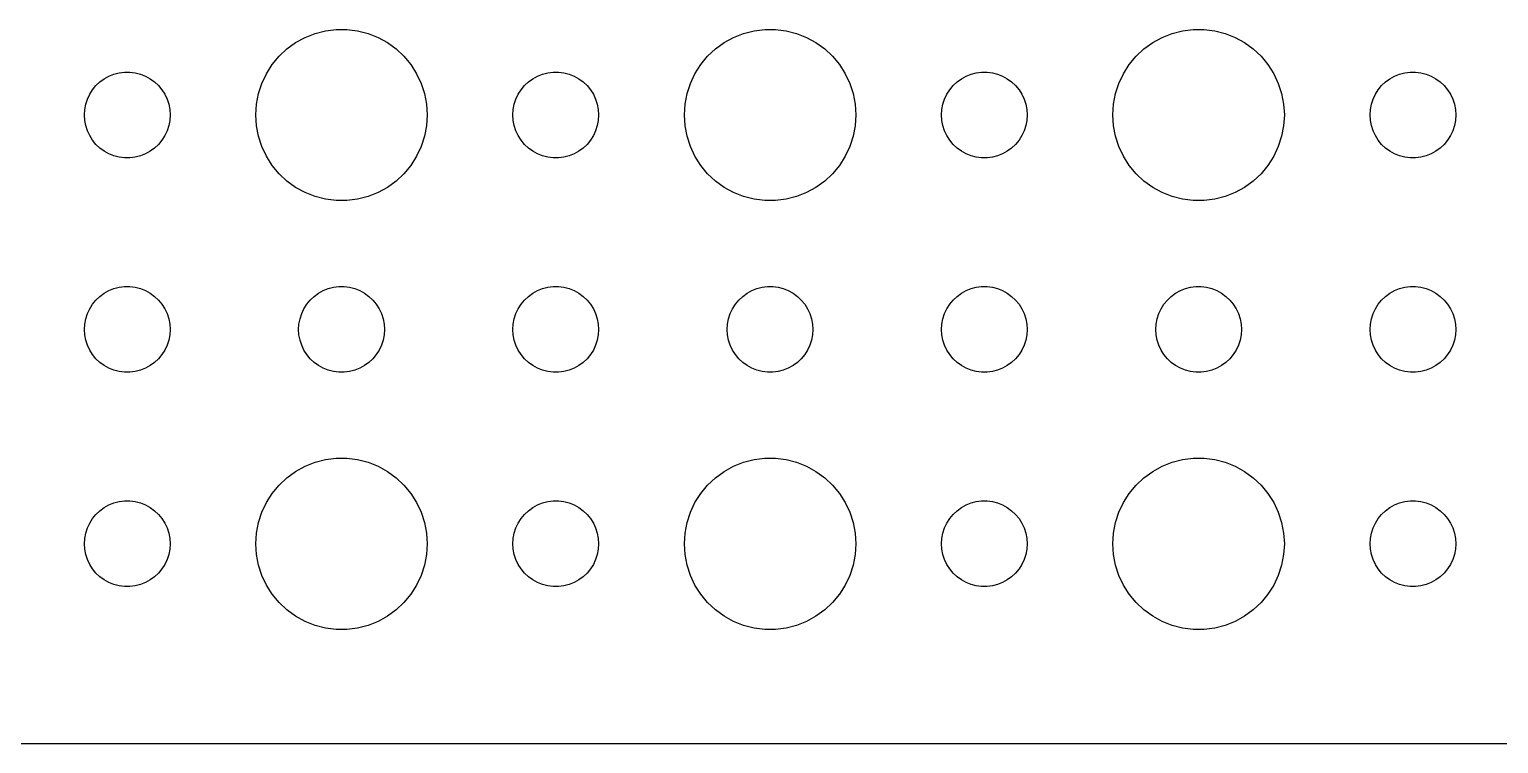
# Model space of a CAD drawing. Header units: metres. Extents: x -112 to 112, y -29 to 29.
# Drawn here: x -55.9 to -4.5, y -29.5 to -4.5 of the extents above; entities that cross this region are included whole.
import ezdxf

# ---------------------------------------------------------------- set-up
doc = ezdxf.new("R2010")
doc.units = ezdxf.units.M

msp = doc.modelspace()

# ---------------------------------------------------------------- linework, layer by layer
for p, q in [((-45.927, -4.64682), (-45.5621, -4.55313)), ((-45.5621, -4.55313), (-45.1884, -4.50591)), ((-45.1884, -4.50591), (-44.8116, -4.50591)), ((-44.8116, -4.50591), (-44.4379, -4.55313)), ((-44.4379, -4.55313), (-44.0729, -4.64682)), ((-30.927, -4.64682), (-30.5621, -4.55313)), ((-30.5621, -4.55313), (-30.1884, -4.50591)), ((-30.1884, -4.50591), (-29.8116, -4.50591)), ((-29.8116, -4.50591), (-29.4379, -4.55313)), ((-29.4379, -4.55313), (-29.0729, -4.64682)), ((-15.927, -4.64682), (-15.5621, -4.55313)), ((-15.5621, -4.55313), (-15.1884, -4.50591)), ((-15.1884, -4.50591), (-14.8116, -4.50591)), ((-14.8116, -4.50591), (-14.4379, -4.55313)), ((-14.4379, -4.55313), (-14.0729, -4.64682)), ((-46.9123, -5.18845), (-46.6075, -4.96701)), ((-46.6075, -4.96701), (-46.2773, -4.78551)), ((-46.2773, -4.78551), (-45.927, -4.64682)), ((-44.0729, -4.64682), (-43.7227, -4.78551)), ((-43.7227, -4.78551), (-43.3925, -4.96701)), ((-43.3925, -4.96701), (-43.0877, -5.18845)), ((-31.9123, -5.18845), (-31.6075, -4.96701)), ((-31.6075, -4.96701), (-31.2773, -4.78551)), ((-31.2773, -4.78551), (-30.927, -4.64682)), ((-29.0729, -4.64682), (-28.7227, -4.78551)), ((-28.7227, -4.78551), (-28.3925, -4.96701)), ((-28.3925, -4.96701), (-28.0877, -5.18845)), ((-16.9123, -5.18845), (-16.6075, -4.96701)), ((-16.6075, -4.96701), (-16.2773, -4.78551)), ((-16.2773, -4.78551), (-15.927, -4.64682)), ((-14.0729, -4.64682), (-13.7227, -4.78551)), ((-13.7227, -4.78551), (-13.3925, -4.96701)), ((-13.3925, -4.96701), (-13.0877, -5.18845)), ((-47.427, -5.73663), (-47.1869, -5.44635)), ((-47.1869, -5.44635), (-46.9123, -5.18845)), ((-43.0877, -5.18845), (-42.8131, -5.44635)), ((-42.8131, -5.44635), (-42.5729, -5.73663)), ((-32.427, -5.73663), (-32.1869, -5.44635)), ((-32.1869, -5.44635), (-31.9123, -5.18845)), ((-28.0877, -5.18845), (-27.8131, -5.44635)), ((-27.8131, -5.44635), (-27.5729, -5.73663)), ((-17.427, -5.73663), (-17.1869, -5.44635)), ((-17.1869, -5.44635), (-16.9123, -5.18845)), ((-13.0877, -5.18845), (-12.8131, -5.44635)), ((-12.8131, -5.44635), (-12.5729, -5.73663)), ((-53.3037, -6.23351), (-53.1387, -6.14275)), ((-53.1387, -6.14275), (-52.9635, -6.07341)), ((-52.9635, -6.07341), (-52.7811, -6.02657)), ((-52.7811, -6.02657), (-52.5942, -6.00294)), ((-52.5942, -6.00294), (-52.4058, -6.00294)), ((-52.4058, -6.00294), (-52.2189, -6.02657)), ((-52.2189, -6.02657), (-52.0365, -6.07341)), ((-52.0365, -6.07341), (-51.8613, -6.14275)), ((-51.8613, -6.14275), (-51.6963, -6.23351)), ((-47.7893, -6.39561), (-47.6289, -6.05473)), ((-47.6289, -6.05473), (-47.427, -5.73663)), ((-42.5729, -5.73663), (-42.3711, -6.05473)), ((-42.3711, -6.05473), (-42.2107, -6.39561)), ((-38.3037, -6.23351), (-38.1387, -6.14275)), ((-38.1387, -6.14275), (-37.9635, -6.07341)), ((-37.9635, -6.07341), (-37.7811, -6.02657)), ((-37.7811, -6.02657), (-37.5942, -6.00294)), ((-37.5942, -6.00294), (-37.4058, -6.00294)), ((-37.4058, -6.00294), (-37.2189, -6.02657)), ((-37.2189, -6.02657), (-37.0365, -6.07341)), ((-37.0365, -6.07341), (-36.8613, -6.14275)), ((-36.8613, -6.14275), (-36.6963, -6.23351)), ((-32.7893, -6.39561), (-32.6289, -6.05473)), ((-32.6289, -6.05473), (-32.427, -5.73663)), ((-27.5729, -5.73663), (-27.3711, -6.05473)), ((-27.3711, -6.05473), (-27.2107, -6.39561)), ((-23.3037, -6.23351), (-23.1387, -6.14275)), ((-23.1387, -6.14275), (-22.9635, -6.07341)), ((-22.9635, -6.07341), (-22.7811, -6.02657)), ((-22.7811, -6.02657), (-22.5942, -6.00294)), ((-22.5942, -6.00294), (-22.4058, -6.00294)), ((-22.4058, -6.00294), (-22.2189, -6.02657)), ((-22.2189, -6.02657), (-22.0365, -6.07341)), ((-22.0365, -6.07341), (-21.8613, -6.14275)), ((-21.8613, -6.14275), (-21.6963, -6.23351)), ((-17.7893, -6.39561), (-17.6289, -6.05473)), ((-17.6289, -6.05473), (-17.427, -5.73663)), ((-12.5729, -5.73663), (-12.3711, -6.05473)), ((-12.3711, -6.05473), (-12.2107, -6.39561)), ((-8.30373, -6.23351), (-8.13866, -6.14275)), ((-8.13866, -6.14275), (-7.96352, -6.07341)), ((-7.96352, -6.07341), (-7.78107, -6.02657)), ((-7.78107, -6.02657), (-7.59418, -6.00294)), ((-7.59418, -6.00294), (-7.40581, -6.00294)), ((-7.40581, -6.00294), (-7.21892, -6.02657)), ((-7.21892, -6.02657), (-7.03647, -6.07341)), ((-7.03647, -6.07341), (-6.86133, -6.14275)), ((-6.86133, -6.14275), (-6.69626, -6.23351)), ((-53.8145, -6.77736), (-53.7135, -6.61832)), ((-53.7135, -6.61832), (-53.5934, -6.47318)), ((-53.5934, -6.47318), (-53.4561, -6.34422)), ((-53.4561, -6.34422), (-53.3037, -6.23351)), ((-51.6963, -6.23351), (-51.5439, -6.34422)), ((-51.5439, -6.34422), (-51.4065, -6.47318)), ((-51.4065, -6.47318), (-51.2865, -6.61832)), ((-51.2865, -6.61832), (-51.1855, -6.77736)), ((-47.9057, -6.75392), (-47.7893, -6.39561)), ((-42.2107, -6.39561), (-42.0942, -6.75392)), ((-38.8145, -6.77736), (-38.7135, -6.61832)), ((-38.7135, -6.61832), (-38.5934, -6.47318)), ((-38.5934, -6.47318), (-38.4561, -6.34422)), ((-38.4561, -6.34422), (-38.3037, -6.23351)), ((-36.6963, -6.23351), (-36.5439, -6.34422)), ((-36.5439, -6.34422), (-36.4065, -6.47318)), ((-36.4065, -6.47318), (-36.2865, -6.61832)), ((-36.2865, -6.61832), (-36.1855, -6.77736)), ((-32.9057, -6.75392), (-32.7893, -6.39561)), ((-27.2107, -6.39561), (-27.0942, -6.75392)), ((-23.8145, -6.77736), (-23.7135, -6.61832)), ((-23.7135, -6.61832), (-23.5934, -6.47318)), ((-23.5934, -6.47318), (-23.4561, -6.34422)), ((-23.4561, -6.34422), (-23.3037, -6.23351)), ((-21.6963, -6.23351), (-21.5439, -6.34422)), ((-21.5439, -6.34422), (-21.4065, -6.47318)), ((-21.4065, -6.47318), (-21.2865, -6.61832)), ((-21.2865, -6.61832), (-21.1855, -6.77736)), ((-17.9057, -6.75392), (-17.7893, -6.39561)), ((-12.2107, -6.39561), (-12.0942, -6.75392)), ((-8.81445, -6.77736), (-8.71352, -6.61832)), ((-8.71352, -6.61832), (-8.59344, -6.47318)), ((-8.59344, -6.47318), (-8.45613, -6.34422)), ((-8.45613, -6.34422), (-8.30373, -6.23351)), ((-6.69626, -6.23351), (-6.54385, -6.34422)), ((-6.54385, -6.34422), (-6.40654, -6.47318)), ((-6.40654, -6.47318), (-6.28647, -6.61832)), ((-6.28647, -6.61832), (-6.18553, -6.77736)), ((-53.9882, -7.312), (-53.9529, -7.12695)), ((-53.9529, -7.12695), (-53.8947, -6.9478)), ((-53.8947, -6.9478), (-53.8145, -6.77736)), ((-51.1855, -6.77736), (-51.1053, -6.9478)), ((-51.1053, -6.9478), (-51.0471, -7.12695)), ((-51.0471, -7.12695), (-51.0118, -7.312)), ((-48, -7.5), (-47.9763, -7.12399)), ((-47.9763, -7.12399), (-47.9057, -6.75392)), ((-42.0942, -6.75392), (-42.0237, -7.12399)), ((-42.0237, -7.12399), (-42, -7.5)), ((-38.9882, -7.312), (-38.9529, -7.12695)), ((-38.9529, -7.12695), (-38.8947, -6.9478)), ((-38.8947, -6.9478), (-38.8145, -6.77736)), ((-36.1855, -6.77736), (-36.1053, -6.9478)), ((-36.1053, -6.9478), (-36.0471, -7.12695)), ((-36.0471, -7.12695), (-36.0118, -7.312)), ((-33, -7.5), (-32.9763, -7.12399)), ((-32.9763, -7.12399), (-32.9057, -6.75392)), ((-27.0942, -6.75392), (-27.0237, -7.12399)), ((-27.0237, -7.12399), (-27, -7.5)), ((-23.9882, -7.312), (-23.9529, -7.12695)), ((-23.9529, -7.12695), (-23.8947, -6.9478)), ((-23.8947, -6.9478), (-23.8145, -6.77736)), ((-21.1855, -6.77736), (-21.1053, -6.9478)), ((-21.1053, -6.9478), (-21.0471, -7.12695)), ((-21.0471, -7.12695), (-21.0118, -7.312)), ((-18, -7.5), (-17.9763, -7.12399)), ((-17.9763, -7.12399), (-17.9057, -6.75392)), ((-12.0942, -6.75392), (-12.0237, -7.12399)), ((-12.0237, -7.12399), (-12, -7.5)), ((-8.98816, -7.312), (-8.95287, -7.12695)), ((-8.95287, -7.12695), (-8.89465, -6.9478)), ((-8.89465, -6.9478), (-8.81445, -6.77736)), ((-6.18553, -6.77736), (-6.10533, -6.9478)), ((-6.10533, -6.9478), (-6.04712, -7.12695)), ((-6.04712, -7.12695), (-6.01183, -7.312)), ((-54, -7.5), (-53.9882, -7.312)), ((-53.9882, -7.68799), (-54, -7.5)), ((-53.9529, -7.87303), (-53.9882, -7.68799)), ((-51.0118, -7.68799), (-51.0471, -7.87303)), ((-51.0118, -7.312), (-51, -7.5)), ((-51, -7.5), (-51.0118, -7.68799)), ((-47.9763, -7.87599), (-48, -7.5)), ((-42, -7.5), (-42.0237, -7.87599)), ((-39, -7.5), (-38.9882, -7.312)), ((-38.9882, -7.68799), (-39, -7.5)), ((-38.9529, -7.87303), (-38.9882, -7.68799)), ((-36.0118, -7.68799), (-36.0471, -7.87303)), ((-36.0118, -7.312), (-36, -7.5)), ((-36, -7.5), (-36.0118, -7.68799)), ((-32.9763, -7.87599), (-33, -7.5)), ((-27, -7.5), (-27.0237, -7.87599)), ((-24, -7.5), (-23.9882, -7.312)), ((-23.9882, -7.68799), (-24, -7.5)), ((-23.9529, -7.87303), (-23.9882, -7.68799)), ((-21.0118, -7.68799), (-21.0471, -7.87303)), ((-21.0118, -7.312), (-21, -7.5)), ((-21, -7.5), (-21.0118, -7.68799)), ((-17.9763, -7.87599), (-18, -7.5)), ((-12, -7.5), (-12.0237, -7.87599)), ((-9, -7.5), (-8.98816, -7.312)), ((-8.98816, -7.68799), (-9, -7.5)), ((-8.95287, -7.87303), (-8.98816, -7.68799)), ((-6.01183, -7.68799), (-6.04712, -7.87303)), ((-6.01183, -7.312), (-6, -7.5)), ((-6, -7.5), (-6.01183, -7.68799)), ((-53.8947, -8.05219), (-53.9529, -7.87303)), ((-53.8145, -8.22263), (-53.8947, -8.05219)), ((-53.7135, -8.38167), (-53.8145, -8.22263)), ((-51.1855, -8.22263), (-51.2865, -8.38167)), ((-51.1053, -8.05219), (-51.1855, -8.22263)), ((-51.0471, -7.87303), (-51.1053, -8.05219)), ((-47.9057, -8.24606), (-47.9763, -7.87599)), ((-42.0237, -7.87599), (-42.0942, -8.24606)), ((-38.8947, -8.05219), (-38.9529, -7.87303)), ((-38.8145, -8.22263), (-38.8947, -8.05219)), ((-38.7135, -8.38167), (-38.8145, -8.22263)), ((-36.1855, -8.22263), (-36.2865, -8.38167)), ((-36.1053, -8.05219), (-36.1855, -8.22263)), ((-36.0471, -7.87303), (-36.1053, -8.05219)), ((-32.9057, -8.24606), (-32.9763, -7.87599)), ((-27.0237, -7.87599), (-27.0942, -8.24606)), ((-23.8947, -8.05219), (-23.9529, -7.87303)), ((-23.8145, -8.22263), (-23.8947, -8.05219)), ((-23.7135, -8.38167), (-23.8145, -8.22263)), ((-21.1855, -8.22263), (-21.2865, -8.38167)), ((-21.1053, -8.05219), (-21.1855, -8.22263)), ((-21.0471, -7.87303), (-21.1053, -8.05219)), ((-17.9057, -8.24606), (-17.9763, -7.87599)), ((-12.0237, -7.87599), (-12.0942, -8.24606)), ((-8.89465, -8.05219), (-8.95287, -7.87303)), ((-8.81445, -8.22263), (-8.89465, -8.05219)), ((-8.71352, -8.38167), (-8.81445, -8.22263)), ((-6.18553, -8.22263), (-6.28647, -8.38167)), ((-6.10533, -8.05219), (-6.18553, -8.22263)), ((-6.04712, -7.87303), (-6.10533, -8.05219)), ((-53.5934, -8.52681), (-53.7135, -8.38167)), ((-53.4561, -8.65576), (-53.5934, -8.52681)), ((-53.3037, -8.76648), (-53.4561, -8.65576)), ((-51.5439, -8.65576), (-51.6963, -8.76648)), ((-51.4065, -8.52681), (-51.5439, -8.65576)), ((-51.2865, -8.38167), (-51.4065, -8.52681)), ((-47.7893, -8.60437), (-47.9057, -8.24606)), ((-47.6289, -8.94525), (-47.7893, -8.60437)), ((-42.2107, -8.60437), (-42.3711, -8.94525)), ((-42.0942, -8.24606), (-42.2107, -8.60437)), ((-38.5934, -8.52681), (-38.7135, -8.38167)), ((-38.4561, -8.65576), (-38.5934, -8.52681)), ((-38.3037, -8.76648), (-38.4561, -8.65576)), ((-36.5439, -8.65576), (-36.6963, -8.76648)), ((-36.4065, -8.52681), (-36.5439, -8.65576)), ((-36.2865, -8.38167), (-36.4065, -8.52681)), ((-32.7893, -8.60437), (-32.9057, -8.24606)), ((-32.6289, -8.94525), (-32.7893, -8.60437)), ((-27.2107, -8.60437), (-27.3711, -8.94525)), ((-27.0942, -8.24606), (-27.2107, -8.60437)), ((-23.5934, -8.52681), (-23.7135, -8.38167)), ((-23.4561, -8.65576), (-23.5934, -8.52681)), ((-23.3037, -8.76648), (-23.4561, -8.65576)), ((-21.5439, -8.65576), (-21.6963, -8.76648)), ((-21.4065, -8.52681), (-21.5439, -8.65576)), ((-21.2865, -8.38167), (-21.4065, -8.52681)), ((-17.7893, -8.60437), (-17.9057, -8.24606)), ((-17.6289, -8.94525), (-17.7893, -8.60437)), ((-12.2107, -8.60437), (-12.3711, -8.94525)), ((-12.0942, -8.24606), (-12.2107, -8.60437)), ((-8.59344, -8.52681), (-8.71352, -8.38167)), ((-8.45613, -8.65576), (-8.59344, -8.52681)), ((-8.30373, -8.76648), (-8.45613, -8.65576)), ((-6.54385, -8.65576), (-6.69626, -8.76648)), ((-6.40654, -8.52681), (-6.54385, -8.65576)), ((-6.28647, -8.38167), (-6.40654, -8.52681)), ((-53.1387, -8.85724), (-53.3037, -8.76648)), ((-52.9635, -8.92657), (-53.1387, -8.85724)), ((-52.7811, -8.97342), (-52.9635, -8.92657)), ((-52.5942, -8.99704), (-52.7811, -8.97342)), ((-52.4058, -8.99704), (-52.5942, -8.99704)), ((-52.2189, -8.97342), (-52.4058, -8.99704)), ((-52.0365, -8.92657), (-52.2189, -8.97342)), ((-51.8613, -8.85724), (-52.0365, -8.92657)), ((-51.6963, -8.76648), (-51.8613, -8.85724)), ((-47.427, -9.26335), (-47.6289, -8.94525)), ((-42.3711, -8.94525), (-42.5729, -9.26335)), ((-38.1387, -8.85724), (-38.3037, -8.76648)), ((-37.9635, -8.92657), (-38.1387, -8.85724)), ((-37.7811, -8.97342), (-37.9635, -8.92657)), ((-37.5942, -8.99704), (-37.7811, -8.97342)), ((-37.4058, -8.99704), (-37.5942, -8.99704)), ((-37.2189, -8.97342), (-37.4058, -8.99704)), ((-37.0365, -8.92657), (-37.2189, -8.97342)), ((-36.8613, -8.85724), (-37.0365, -8.92657)), ((-36.6963, -8.76648), (-36.8613, -8.85724)), ((-32.427, -9.26335), (-32.6289, -8.94525)), ((-27.3711, -8.94525), (-27.5729, -9.26335)), ((-23.1387, -8.85724), (-23.3037, -8.76648)), ((-22.9635, -8.92657), (-23.1387, -8.85724)), ((-22.7811, -8.97342), (-22.9635, -8.92657)), ((-22.5942, -8.99704), (-22.7811, -8.97342)), ((-22.4058, -8.99704), (-22.5942, -8.99704)), ((-22.2189, -8.97342), (-22.4058, -8.99704)), ((-22.0365, -8.92657), (-22.2189, -8.97342)), ((-21.8613, -8.85724), (-22.0365, -8.92657)), ((-21.6963, -8.76648), (-21.8613, -8.85724)), ((-17.427, -9.26335), (-17.6289, -8.94525)), ((-12.3711, -8.94525), (-12.5729, -9.26335)), ((-8.13866, -8.85724), (-8.30373, -8.76648)), ((-7.96352, -8.92657), (-8.13866, -8.85724)), ((-7.78107, -8.97342), (-7.96352, -8.92657)), ((-7.59418, -8.99704), (-7.78107, -8.97342)), ((-7.40581, -8.99704), (-7.59418, -8.99704)), ((-7.21892, -8.97342), (-7.40581, -8.99704)), ((-7.03647, -8.92657), (-7.21892, -8.97342)), ((-6.86133, -8.85724), (-7.03647, -8.92657)), ((-6.69626, -8.76648), (-6.86133, -8.85724)), ((-47.1869, -9.55363), (-47.427, -9.26335)), ((-46.9123, -9.81154), (-47.1869, -9.55363)), ((-42.8131, -9.55363), (-43.0877, -9.81154)), ((-42.5729, -9.26335), (-42.8131, -9.55363)), ((-32.1869, -9.55363), (-32.427, -9.26335)), ((-31.9123, -9.81154), (-32.1869, -9.55363)), ((-27.8131, -9.55363), (-28.0877, -9.81154)), ((-27.5729, -9.26335), (-27.8131, -9.55363)), ((-17.1869, -9.55363), (-17.427, -9.26335)), ((-16.9123, -9.81154), (-17.1869, -9.55363)), ((-12.8131, -9.55363), (-13.0877, -9.81154)), ((-12.5729, -9.26335), (-12.8131, -9.55363)), ((-46.6075, -10.033), (-46.9123, -9.81154)), ((-46.2773, -10.2145), (-46.6075, -10.033)), ((-45.927, -10.3532), (-46.2773, -10.2145)), ((-43.7227, -10.2145), (-44.0729, -10.3532)), ((-43.3925, -10.033), (-43.7227, -10.2145)), ((-43.0877, -9.81154), (-43.3925, -10.033)), ((-31.6075, -10.033), (-31.9123, -9.81154)), ((-31.2773, -10.2145), (-31.6075, -10.033)), ((-30.927, -10.3532), (-31.2773, -10.2145)), ((-28.7227, -10.2145), (-29.0729, -10.3532)), ((-28.3925, -10.033), (-28.7227, -10.2145)), ((-28.0877, -9.81154), (-28.3925, -10.033)), ((-16.6075, -10.033), (-16.9123, -9.81154)), ((-16.2773, -10.2145), (-16.6075, -10.033)), ((-15.927, -10.3532), (-16.2773, -10.2145)), ((-13.7227, -10.2145), (-14.0729, -10.3532)), ((-13.3925, -10.033), (-13.7227, -10.2145)), ((-13.0877, -9.81154), (-13.3925, -10.033)), ((-45.5621, -10.4469), (-45.927, -10.3532)), ((-45.1884, -10.4941), (-45.5621, -10.4469)), ((-44.8116, -10.4941), (-45.1884, -10.4941)), ((-44.4379, -10.4469), (-44.8116, -10.4941)), ((-44.0729, -10.3532), (-44.4379, -10.4469)), ((-30.5621, -10.4469), (-30.927, -10.3532)), ((-30.1884, -10.4941), (-30.5621, -10.4469)), ((-29.8116, -10.4941), (-30.1884, -10.4941)), ((-29.4379, -10.4469), (-29.8116, -10.4941)), ((-29.0729, -10.3532), (-29.4379, -10.4469)), ((-15.5621, -10.4469), (-15.927, -10.3532)), ((-15.1884, -10.4941), (-15.5621, -10.4469)), ((-14.8116, -10.4941), (-15.1884, -10.4941)), ((-14.4379, -10.4469), (-14.8116, -10.4941)), ((-14.0729, -10.3532), (-14.4379, -10.4469)), ((-53.5934, -13.9732), (-53.4561, -13.8442)), ((-53.4561, -13.8442), (-53.3037, -13.7335)), ((-53.3037, -13.7335), (-53.1387, -13.6427)), ((-53.1387, -13.6427), (-52.9635, -13.5734)), ((-52.9635, -13.5734), (-52.7811, -13.5266)), ((-52.7811, -13.5266), (-52.5942, -13.5029)), ((-52.5942, -13.5029), (-52.4058, -13.5029)), ((-52.4058, -13.5029), (-52.2189, -13.5266)), ((-52.2189, -13.5266), (-52.0365, -13.5734)), ((-52.0365, -13.5734), (-51.8613, -13.6427)), ((-51.8613, -13.6427), (-51.6963, -13.7335)), ((-51.6963, -13.7335), (-51.5439, -13.8442)), ((-51.5439, -13.8442), (-51.4065, -13.9732)), ((-46.0934, -13.9732), (-45.9561, -13.8442)), ((-45.9561, -13.8442), (-45.8037, -13.7335)), ((-45.8037, -13.7335), (-45.6387, -13.6427)), ((-45.6387, -13.6427), (-45.4635, -13.5734)), ((-45.4635, -13.5734), (-45.2811, -13.5266)), ((-45.2811, -13.5266), (-45.0942, -13.5029)), ((-45.0942, -13.5029), (-44.9058, -13.5029)), ((-44.9058, -13.5029), (-44.7189, -13.5266)), ((-44.7189, -13.5266), (-44.5365, -13.5734)), ((-44.5365, -13.5734), (-44.3613, -13.6427)), ((-44.3613, -13.6427), (-44.1963, -13.7335)), ((-44.1963, -13.7335), (-44.0439, -13.8442)), ((-44.0439, -13.8442), (-43.9065, -13.9732)), ((-38.5934, -13.9732), (-38.4561, -13.8442)), ((-38.4561, -13.8442), (-38.3037, -13.7335)), ((-38.3037, -13.7335), (-38.1387, -13.6427)), ((-38.1387, -13.6427), (-37.9635, -13.5734)), ((-37.9635, -13.5734), (-37.7811, -13.5266)), ((-37.7811, -13.5266), (-37.5942, -13.5029)), ((-37.5942, -13.5029), (-37.4058, -13.5029)), ((-37.4058, -13.5029), (-37.2189, -13.5266)), ((-37.2189, -13.5266), (-37.0365, -13.5734)), ((-37.0365, -13.5734), (-36.8613, -13.6427)), ((-36.8613, -13.6427), (-36.6963, -13.7335)), ((-36.6963, -13.7335), (-36.5439, -13.8442)), ((-36.5439, -13.8442), (-36.4065, -13.9732)), ((-31.0934, -13.9732), (-30.9561, -13.8442)), ((-30.9561, -13.8442), (-30.8037, -13.7335)), ((-30.8037, -13.7335), (-30.6387, -13.6427)), ((-30.6387, -13.6427), (-30.4635, -13.5734)), ((-30.4635, -13.5734), (-30.2811, -13.5266)), ((-30.2811, -13.5266), (-30.0942, -13.5029)), ((-30.0942, -13.5029), (-29.9058, -13.5029)), ((-29.9058, -13.5029), (-29.7189, -13.5266)), ((-29.7189, -13.5266), (-29.5365, -13.5734)), ((-29.5365, -13.5734), (-29.3613, -13.6427)), ((-29.3613, -13.6427), (-29.1963, -13.7335)), ((-29.1963, -13.7335), (-29.0439, -13.8442)), ((-29.0439, -13.8442), (-28.9065, -13.9732)), ((-23.5934, -13.9732), (-23.4561, -13.8442)), ((-23.4561, -13.8442), (-23.3037, -13.7335)), ((-23.3037, -13.7335), (-23.1387, -13.6427)), ((-23.1387, -13.6427), (-22.9635, -13.5734)), ((-22.9635, -13.5734), (-22.7811, -13.5266)), ((-22.7811, -13.5266), (-22.5942, -13.5029)), ((-22.5942, -13.5029), (-22.4058, -13.5029)), ((-22.4058, -13.5029), (-22.2189, -13.5266)), ((-22.2189, -13.5266), (-22.0365, -13.5734)), ((-22.0365, -13.5734), (-21.8613, -13.6427)), ((-21.8613, -13.6427), (-21.6963, -13.7335)), ((-21.6963, -13.7335), (-21.5439, -13.8442)), ((-21.5439, -13.8442), (-21.4065, -13.9732)), ((-16.0934, -13.9732), (-15.9561, -13.8442)), ((-15.9561, -13.8442), (-15.8037, -13.7335)), ((-15.8037, -13.7335), (-15.6387, -13.6427)), ((-15.6387, -13.6427), (-15.4635, -13.5734)), ((-15.4635, -13.5734), (-15.2811, -13.5266)), ((-15.2811, -13.5266), (-15.0942, -13.5029)), ((-15.0942, -13.5029), (-14.9058, -13.5029)), ((-14.9058, -13.5029), (-14.7189, -13.5266)), ((-14.7189, -13.5266), (-14.5365, -13.5734)), ((-14.5365, -13.5734), (-14.3613, -13.6427)), ((-14.3613, -13.6427), (-14.1963, -13.7335)), ((-14.1963, -13.7335), (-14.0439, -13.8442)), ((-14.0439, -13.8442), (-13.9065, -13.9732)), ((-8.59344, -13.9732), (-8.45613, -13.8442)), ((-8.45613, -13.8442), (-8.30373, -13.7335)), ((-8.30373, -13.7335), (-8.13866, -13.6427)), ((-8.13866, -13.6427), (-7.96352, -13.5734)), ((-7.96352, -13.5734), (-7.78107, -13.5266)), ((-7.78107, -13.5266), (-7.59418, -13.5029)), ((-7.59418, -13.5029), (-7.40581, -13.5029)), ((-7.40581, -13.5029), (-7.21892, -13.5266)), ((-7.21892, -13.5266), (-7.03647, -13.5734)), ((-7.03647, -13.5734), (-6.86133, -13.6427)), ((-6.86133, -13.6427), (-6.69626, -13.7335)), ((-6.69626, -13.7335), (-6.54385, -13.8442)), ((-6.54385, -13.8442), (-6.40654, -13.9732)), ((-53.8947, -14.4478), (-53.8145, -14.2774)), ((-53.8145, -14.2774), (-53.7135, -14.1183)), ((-53.7135, -14.1183), (-53.5934, -13.9732)), ((-51.4065, -13.9732), (-51.2865, -14.1183)), ((-51.2865, -14.1183), (-51.1855, -14.2774)), ((-51.1855, -14.2774), (-51.1053, -14.4478)), ((-46.3947, -14.4478), (-46.3145, -14.2774)), ((-46.3145, -14.2774), (-46.2135, -14.1183)), ((-46.2135, -14.1183), (-46.0934, -13.9732)), ((-43.9065, -13.9732), (-43.7865, -14.1183)), ((-43.7865, -14.1183), (-43.6855, -14.2774)), ((-43.6855, -14.2774), (-43.6053, -14.4478)), ((-38.8947, -14.4478), (-38.8145, -14.2774)), ((-38.8145, -14.2774), (-38.7135, -14.1183)), ((-38.7135, -14.1183), (-38.5934, -13.9732)), ((-36.4065, -13.9732), (-36.2865, -14.1183)), ((-36.2865, -14.1183), (-36.1855, -14.2774)), ((-36.1855, -14.2774), (-36.1053, -14.4478)), ((-31.3947, -14.4478), (-31.3145, -14.2774)), ((-31.3145, -14.2774), (-31.2135, -14.1183)), ((-31.2135, -14.1183), (-31.0934, -13.9732)), ((-28.9065, -13.9732), (-28.7865, -14.1183)), ((-28.7865, -14.1183), (-28.6855, -14.2774)), ((-28.6855, -14.2774), (-28.6053, -14.4478)), ((-23.8947, -14.4478), (-23.8145, -14.2774)), ((-23.8145, -14.2774), (-23.7135, -14.1183)), ((-23.7135, -14.1183), (-23.5934, -13.9732)), ((-21.4065, -13.9732), (-21.2865, -14.1183)), ((-21.2865, -14.1183), (-21.1855, -14.2774)), ((-21.1855, -14.2774), (-21.1053, -14.4478)), ((-16.3947, -14.4478), (-16.3145, -14.2774)), ((-16.3145, -14.2774), (-16.2135, -14.1183)), ((-16.2135, -14.1183), (-16.0934, -13.9732)), ((-13.9065, -13.9732), (-13.7865, -14.1183)), ((-13.7865, -14.1183), (-13.6855, -14.2774)), ((-13.6855, -14.2774), (-13.6053, -14.4478)), ((-8.89465, -14.4478), (-8.81445, -14.2774)), ((-8.81445, -14.2774), (-8.71352, -14.1183)), ((-8.71352, -14.1183), (-8.59344, -13.9732)), ((-6.40654, -13.9732), (-6.28647, -14.1183)), ((-6.28647, -14.1183), (-6.18553, -14.2774)), ((-6.18553, -14.2774), (-6.10533, -14.4478)), ((-54, -15), (-53.9882, -14.812)), ((-53.9882, -14.812), (-53.9529, -14.627)), ((-53.9529, -14.627), (-53.8947, -14.4478)), ((-51.1053, -14.4478), (-51.0471, -14.627)), ((-51.0471, -14.627), (-51.0118, -14.812)), ((-51.0118, -14.812), (-51, -15)), ((-46.5, -15), (-46.4882, -14.812)), ((-46.4882, -14.812), (-46.4529, -14.627)), ((-46.4529, -14.627), (-46.3947, -14.4478)), ((-43.6053, -14.4478), (-43.5471, -14.627)), ((-43.5471, -14.627), (-43.5118, -14.812)), ((-43.5118, -14.812), (-43.5, -15)), ((-39, -15), (-38.9882, -14.812)), ((-38.9882, -14.812), (-38.9529, -14.627)), ((-38.9529, -14.627), (-38.8947, -14.4478)), ((-36.1053, -14.4478), (-36.0471, -14.627)), ((-36.0471, -14.627), (-36.0118, -14.812)), ((-36.0118, -14.812), (-36, -15)), ((-31.5, -15), (-31.4882, -14.812)), ((-31.4882, -14.812), (-31.4529, -14.627)), ((-31.4529, -14.627), (-31.3947, -14.4478)), ((-28.6053, -14.4478), (-28.5471, -14.627)), ((-28.5471, -14.627), (-28.5118, -14.812)), ((-28.5118, -14.812), (-28.5, -15)), ((-24, -15), (-23.9882, -14.812)), ((-23.9882, -14.812), (-23.9529, -14.627)), ((-23.9529, -14.627), (-23.8947, -14.4478)), ((-21.1053, -14.4478), (-21.0471, -14.627)), ((-21.0471, -14.627), (-21.0118, -14.812)), ((-21.0118, -14.812), (-21, -15)), ((-16.5, -15), (-16.4882, -14.812)), ((-16.4882, -14.812), (-16.4529, -14.627)), ((-16.4529, -14.627), (-16.3947, -14.4478)), ((-13.6053, -14.4478), (-13.5471, -14.627)), ((-13.5471, -14.627), (-13.5118, -14.812)), ((-13.5118, -14.812), (-13.5, -15)), ((-9, -15), (-8.98816, -14.812)), ((-8.98816, -14.812), (-8.95287, -14.627)), ((-8.95287, -14.627), (-8.89465, -14.4478)), ((-6.10533, -14.4478), (-6.04712, -14.627)), ((-6.04712, -14.627), (-6.01183, -14.812)), ((-6.01183, -14.812), (-6, -15)), ((-53.9882, -15.188), (-54, -15)), ((-53.9529, -15.373), (-53.9882, -15.188)), ((-53.8947, -15.5522), (-53.9529, -15.373)), ((-51.0471, -15.373), (-51.1053, -15.5522)), ((-51.0118, -15.188), (-51.0471, -15.373)), ((-51, -15), (-51.0118, -15.188)), ((-46.4882, -15.188), (-46.5, -15)), ((-46.4529, -15.373), (-46.4882, -15.188)), ((-46.3947, -15.5522), (-46.4529, -15.373)), ((-43.5471, -15.373), (-43.6053, -15.5522)), ((-43.5118, -15.188), (-43.5471, -15.373)), ((-43.5, -15), (-43.5118, -15.188)), ((-38.9882, -15.188), (-39, -15)), ((-38.9529, -15.373), (-38.9882, -15.188)), ((-38.8947, -15.5522), (-38.9529, -15.373)), ((-36.0471, -15.373), (-36.1053, -15.5522)), ((-36.0118, -15.188), (-36.0471, -15.373)), ((-36, -15), (-36.0118, -15.188)), ((-31.4882, -15.188), (-31.5, -15)), ((-31.4529, -15.373), (-31.4882, -15.188)), ((-31.3947, -15.5522), (-31.4529, -15.373)), ((-28.5471, -15.373), (-28.6053, -15.5522)), ((-28.5118, -15.188), (-28.5471, -15.373)), ((-28.5, -15), (-28.5118, -15.188)), ((-23.9882, -15.188), (-24, -15)), ((-23.9529, -15.373), (-23.9882, -15.188)), ((-23.8947, -15.5522), (-23.9529, -15.373)), ((-21.0471, -15.373), (-21.1053, -15.5522)), ((-21.0118, -15.188), (-21.0471, -15.373)), ((-21, -15), (-21.0118, -15.188)), ((-16.4882, -15.188), (-16.5, -15)), ((-16.4529, -15.373), (-16.4882, -15.188)), ((-16.3947, -15.5522), (-16.4529, -15.373)), ((-13.5471, -15.373), (-13.6053, -15.5522)), ((-13.5118, -15.188), (-13.5471, -15.373)), ((-13.5, -15), (-13.5118, -15.188)), ((-8.98816, -15.188), (-9, -15)), ((-8.95287, -15.373), (-8.98816, -15.188)), ((-8.89465, -15.5522), (-8.95287, -15.373)), ((-6.04712, -15.373), (-6.10533, -15.5522)), ((-6.01183, -15.188), (-6.04712, -15.373)), ((-6, -15), (-6.01183, -15.188)), ((-53.8145, -15.7226), (-53.8947, -15.5522)), ((-53.7135, -15.8817), (-53.8145, -15.7226)), ((-53.5934, -16.0268), (-53.7135, -15.8817)), ((-51.2865, -15.8817), (-51.4065, -16.0268)), ((-51.1855, -15.7226), (-51.2865, -15.8817)), ((-51.1053, -15.5522), (-51.1855, -15.7226)), ((-46.3145, -15.7226), (-46.3947, -15.5522)), ((-46.2135, -15.8817), (-46.3145, -15.7226)), ((-46.0934, -16.0268), (-46.2135, -15.8817)), ((-43.7865, -15.8817), (-43.9065, -16.0268)), ((-43.6855, -15.7226), (-43.7865, -15.8817)), ((-43.6053, -15.5522), (-43.6855, -15.7226)), ((-38.8145, -15.7226), (-38.8947, -15.5522)), ((-38.7135, -15.8817), (-38.8145, -15.7226)), ((-38.5934, -16.0268), (-38.7135, -15.8817)), ((-36.2865, -15.8817), (-36.4065, -16.0268)), ((-36.1855, -15.7226), (-36.2865, -15.8817)), ((-36.1053, -15.5522), (-36.1855, -15.7226)), ((-31.3145, -15.7226), (-31.3947, -15.5522)), ((-31.2135, -15.8817), (-31.3145, -15.7226)), ((-31.0934, -16.0268), (-31.2135, -15.8817)), ((-28.7865, -15.8817), (-28.9065, -16.0268)), ((-28.6855, -15.7226), (-28.7865, -15.8817)), ((-28.6053, -15.5522), (-28.6855, -15.7226)), ((-23.8145, -15.7226), (-23.8947, -15.5522)), ((-23.7135, -15.8817), (-23.8145, -15.7226)), ((-23.5934, -16.0268), (-23.7135, -15.8817)), ((-21.2865, -15.8817), (-21.4065, -16.0268)), ((-21.1855, -15.7226), (-21.2865, -15.8817)), ((-21.1053, -15.5522), (-21.1855, -15.7226)), ((-16.3145, -15.7226), (-16.3947, -15.5522)), ((-16.2135, -15.8817), (-16.3145, -15.7226)), ((-16.0934, -16.0268), (-16.2135, -15.8817)), ((-13.7865, -15.8817), (-13.9065, -16.0268)), ((-13.6855, -15.7226), (-13.7865, -15.8817)), ((-13.6053, -15.5522), (-13.6855, -15.7226)), ((-8.81445, -15.7226), (-8.89465, -15.5522)), ((-8.71352, -15.8817), (-8.81445, -15.7226)), ((-8.59344, -16.0268), (-8.71352, -15.8817)), ((-6.28647, -15.8817), (-6.40654, -16.0268)), ((-6.18553, -15.7226), (-6.28647, -15.8817)), ((-6.10533, -15.5522), (-6.18553, -15.7226)), ((-53.4561, -16.1558), (-53.5934, -16.0268)), ((-53.3037, -16.2665), (-53.4561, -16.1558)), ((-53.1387, -16.3572), (-53.3037, -16.2665)), ((-52.9635, -16.4266), (-53.1387, -16.3572)), ((-52.7811, -16.4734), (-52.9635, -16.4266)), ((-52.0365, -16.4266), (-52.2189, -16.4734)), ((-51.8613, -16.3572), (-52.0365, -16.4266)), ((-51.6963, -16.2665), (-51.8613, -16.3572)), ((-51.5439, -16.1558), (-51.6963, -16.2665)), ((-51.4065, -16.0268), (-51.5439, -16.1558)), ((-45.9561, -16.1558), (-46.0934, -16.0268)), ((-45.8037, -16.2665), (-45.9561, -16.1558)), ((-45.6387, -16.3572), (-45.8037, -16.2665)), ((-45.4635, -16.4266), (-45.6387, -16.3572)), ((-45.2811, -16.4734), (-45.4635, -16.4266)), ((-44.5365, -16.4266), (-44.7189, -16.4734)), ((-44.3613, -16.3572), (-44.5365, -16.4266)), ((-44.1963, -16.2665), (-44.3613, -16.3572)), ((-44.0439, -16.1558), (-44.1963, -16.2665)), ((-43.9065, -16.0268), (-44.0439, -16.1558)), ((-38.4561, -16.1558), (-38.5934, -16.0268)), ((-38.3037, -16.2665), (-38.4561, -16.1558)), ((-38.1387, -16.3572), (-38.3037, -16.2665)), ((-37.9635, -16.4266), (-38.1387, -16.3572)), ((-37.7811, -16.4734), (-37.9635, -16.4266)), ((-37.0365, -16.4266), (-37.2189, -16.4734)), ((-36.8613, -16.3572), (-37.0365, -16.4266)), ((-36.6963, -16.2665), (-36.8613, -16.3572)), ((-36.5439, -16.1558), (-36.6963, -16.2665)), ((-36.4065, -16.0268), (-36.5439, -16.1558)), ((-30.9561, -16.1558), (-31.0934, -16.0268)), ((-30.8037, -16.2665), (-30.9561, -16.1558)), ((-30.6387, -16.3572), (-30.8037, -16.2665)), ((-30.4635, -16.4266), (-30.6387, -16.3572)), ((-30.2811, -16.4734), (-30.4635, -16.4266)), ((-29.5365, -16.4266), (-29.7189, -16.4734)), ((-29.3613, -16.3572), (-29.5365, -16.4266)), ((-29.1963, -16.2665), (-29.3613, -16.3572)), ((-29.0439, -16.1558), (-29.1963, -16.2665)), ((-28.9065, -16.0268), (-29.0439, -16.1558)), ((-23.4561, -16.1558), (-23.5934, -16.0268)), ((-23.3037, -16.2665), (-23.4561, -16.1558)), ((-23.1387, -16.3572), (-23.3037, -16.2665)), ((-22.9635, -16.4266), (-23.1387, -16.3572)), ((-22.7811, -16.4734), (-22.9635, -16.4266)), ((-22.0365, -16.4266), (-22.2189, -16.4734)), ((-21.8613, -16.3572), (-22.0365, -16.4266)), ((-21.6963, -16.2665), (-21.8613, -16.3572)), ((-21.5439, -16.1558), (-21.6963, -16.2665)), ((-21.4065, -16.0268), (-21.5439, -16.1558)), ((-15.9561, -16.1558), (-16.0934, -16.0268)), ((-15.8037, -16.2665), (-15.9561, -16.1558)), ((-15.6387, -16.3572), (-15.8037, -16.2665)), ((-15.4635, -16.4266), (-15.6387, -16.3572)), ((-15.2811, -16.4734), (-15.4635, -16.4266)), ((-14.5365, -16.4266), (-14.7189, -16.4734)), ((-14.3613, -16.3572), (-14.5365, -16.4266)), ((-14.1963, -16.2665), (-14.3613, -16.3572)), ((-14.0439, -16.1558), (-14.1963, -16.2665)), ((-13.9065, -16.0268), (-14.0439, -16.1558)), ((-8.45613, -16.1558), (-8.59344, -16.0268)), ((-8.30373, -16.2665), (-8.45613, -16.1558)), ((-8.13866, -16.3572), (-8.30373, -16.2665)), ((-7.96352, -16.4266), (-8.13866, -16.3572)), ((-7.78107, -16.4734), (-7.96352, -16.4266)), ((-7.03647, -16.4266), (-7.21892, -16.4734)), ((-6.86133, -16.3572), (-7.03647, -16.4266)), ((-6.69626, -16.2665), (-6.86133, -16.3572)), ((-6.54385, -16.1558), (-6.69626, -16.2665)), ((-6.40654, -16.0268), (-6.54385, -16.1558)), ((-52.5942, -16.497), (-52.7811, -16.4734)), ((-52.4058, -16.497), (-52.5942, -16.497)), ((-52.2189, -16.4734), (-52.4058, -16.497)), ((-45.0942, -16.497), (-45.2811, -16.4734)), ((-44.9058, -16.497), (-45.0942, -16.497)), ((-44.7189, -16.4734), (-44.9058, -16.497)), ((-37.5942, -16.497), (-37.7811, -16.4734)), ((-37.4058, -16.497), (-37.5942, -16.497)), ((-37.2189, -16.4734), (-37.4058, -16.497)), ((-30.0942, -16.497), (-30.2811, -16.4734)), ((-29.9058, -16.497), (-30.0942, -16.497)), ((-29.7189, -16.4734), (-29.9058, -16.497)), ((-22.5942, -16.497), (-22.7811, -16.4734)), ((-22.4058, -16.497), (-22.5942, -16.497)), ((-22.2189, -16.4734), (-22.4058, -16.497)), ((-15.0942, -16.497), (-15.2811, -16.4734)), ((-14.9058, -16.497), (-15.0942, -16.497)), ((-14.7189, -16.4734), (-14.9058, -16.497)), ((-7.59418, -16.497), (-7.78107, -16.4734)), ((-7.40581, -16.497), (-7.59418, -16.497)), ((-7.21892, -16.4734), (-7.40581, -16.497)), ((-45.5621, -19.5531), (-45.1884, -19.5059)), ((-45.1884, -19.5059), (-44.8116, -19.5059)), ((-44.8116, -19.5059), (-44.4379, -19.5531)), ((-30.5621, -19.5531), (-30.1884, -19.5059)), ((-30.1884, -19.5059), (-29.8116, -19.5059)), ((-29.8116, -19.5059), (-29.4379, -19.5531)), ((-15.5621, -19.5531), (-15.1884, -19.5059)), ((-15.1884, -19.5059), (-14.8116, -19.5059)), ((-14.8116, -19.5059), (-14.4379, -19.5531)), ((-46.9123, -20.1884), (-46.6075, -19.967)), ((-46.6075, -19.967), (-46.2773, -19.7855)), ((-46.2773, -19.7855), (-45.927, -19.6468)), ((-45.927, -19.6468), (-45.5621, -19.5531)), ((-44.4379, -19.5531), (-44.0729, -19.6468)), ((-44.0729, -19.6468), (-43.7227, -19.7855)), ((-43.7227, -19.7855), (-43.3925, -19.967)), ((-43.3925, -19.967), (-43.0877, -20.1884)), ((-31.9123, -20.1884), (-31.6075, -19.967)), ((-31.6075, -19.967), (-31.2773, -19.7855)), ((-31.2773, -19.7855), (-30.927, -19.6468)), ((-30.927, -19.6468), (-30.5621, -19.5531)), ((-29.4379, -19.5531), (-29.0729, -19.6468)), ((-29.0729, -19.6468), (-28.7227, -19.7855)), ((-28.7227, -19.7855), (-28.3925, -19.967)), ((-28.3925, -19.967), (-28.0877, -20.1884)), ((-16.9123, -20.1884), (-16.6075, -19.967)), ((-16.6075, -19.967), (-16.2773, -19.7855)), ((-16.2773, -19.7855), (-15.927, -19.6468)), ((-15.927, -19.6468), (-15.5621, -19.5531)), ((-14.4379, -19.5531), (-14.0729, -19.6468)), ((-14.0729, -19.6468), (-13.7227, -19.7855)), ((-13.7227, -19.7855), (-13.3925, -19.967)), ((-13.3925, -19.967), (-13.0877, -20.1884)), ((-47.427, -20.7366), (-47.1869, -20.4464)), ((-47.1869, -20.4464), (-46.9123, -20.1884)), ((-43.0877, -20.1884), (-42.8131, -20.4464)), ((-42.8131, -20.4464), (-42.5729, -20.7366)), ((-32.427, -20.7366), (-32.1869, -20.4464)), ((-32.1869, -20.4464), (-31.9123, -20.1884)), ((-28.0877, -20.1884), (-27.8131, -20.4464)), ((-27.8131, -20.4464), (-27.5729, -20.7366)), ((-17.427, -20.7366), (-17.1869, -20.4464)), ((-17.1869, -20.4464), (-16.9123, -20.1884)), ((-13.0877, -20.1884), (-12.8131, -20.4464)), ((-12.8131, -20.4464), (-12.5729, -20.7366)), ((-53.1387, -21.1427), (-52.9635, -21.0734)), ((-52.9635, -21.0734), (-52.7811, -21.0266)), ((-52.7811, -21.0266), (-52.5942, -21.003)), ((-52.5942, -21.003), (-52.4058, -21.003)), ((-52.4058, -21.003), (-52.2189, -21.0266)), ((-52.2189, -21.0266), (-52.0365, -21.0734)), ((-52.0365, -21.0734), (-51.8613, -21.1427)), ((-47.7893, -21.3956), (-47.6289, -21.0547)), ((-47.6289, -21.0547), (-47.427, -20.7366)), ((-42.5729, -20.7366), (-42.3711, -21.0547)), ((-42.3711, -21.0547), (-42.2107, -21.3956)), ((-38.1387, -21.1427), (-37.9635, -21.0734)), ((-37.9635, -21.0734), (-37.7811, -21.0266)), ((-37.7811, -21.0266), (-37.5942, -21.003)), ((-37.5942, -21.003), (-37.4058, -21.003)), ((-37.4058, -21.003), (-37.2189, -21.0266)), ((-37.2189, -21.0266), (-37.0365, -21.0734)), ((-37.0365, -21.0734), (-36.8613, -21.1427)), ((-32.7893, -21.3956), (-32.6289, -21.0547)), ((-32.6289, -21.0547), (-32.427, -20.7366)), ((-27.5729, -20.7366), (-27.3711, -21.0547)), ((-27.3711, -21.0547), (-27.2107, -21.3956)), ((-23.1387, -21.1427), (-22.9635, -21.0734)), ((-22.9635, -21.0734), (-22.7811, -21.0266)), ((-22.7811, -21.0266), (-22.5942, -21.003)), ((-22.5942, -21.003), (-22.4058, -21.003)), ((-22.4058, -21.003), (-22.2189, -21.0266)), ((-22.2189, -21.0266), (-22.0365, -21.0734)), ((-22.0365, -21.0734), (-21.8613, -21.1427)), ((-17.7893, -21.3956), (-17.6289, -21.0547)), ((-17.6289, -21.0547), (-17.427, -20.7366)), ((-12.5729, -20.7366), (-12.3711, -21.0547)), ((-12.3711, -21.0547), (-12.2107, -21.3956)), ((-8.13866, -21.1427), (-7.96352, -21.0734)), ((-7.96352, -21.0734), (-7.78107, -21.0266)), ((-7.78107, -21.0266), (-7.59418, -21.003)), ((-7.59418, -21.003), (-7.40581, -21.003)), ((-7.40581, -21.003), (-7.21892, -21.0266)), ((-7.21892, -21.0266), (-7.03647, -21.0734)), ((-7.03647, -21.0734), (-6.86133, -21.1427)), ((-53.7135, -21.6183), (-53.5934, -21.4732)), ((-53.5934, -21.4732), (-53.4561, -21.3442)), ((-53.4561, -21.3442), (-53.3037, -21.2335)), ((-53.3037, -21.2335), (-53.1387, -21.1427)), ((-51.8613, -21.1427), (-51.6963, -21.2335)), ((-51.6963, -21.2335), (-51.5439, -21.3442)), ((-51.5439, -21.3442), (-51.4065, -21.4732)), ((-51.4065, -21.4732), (-51.2865, -21.6183)), ((-47.9057, -21.7539), (-47.7893, -21.3956)), ((-42.2107, -21.3956), (-42.0942, -21.7539)), ((-38.7135, -21.6183), (-38.5934, -21.4732)), ((-38.5934, -21.4732), (-38.4561, -21.3442)), ((-38.4561, -21.3442), (-38.3037, -21.2335)), ((-38.3037, -21.2335), (-38.1387, -21.1427)), ((-36.8613, -21.1427), (-36.6963, -21.2335)), ((-36.6963, -21.2335), (-36.5439, -21.3442)), ((-36.5439, -21.3442), (-36.4065, -21.4732)), ((-36.4065, -21.4732), (-36.2865, -21.6183)), ((-32.9057, -21.7539), (-32.7893, -21.3956)), ((-27.2107, -21.3956), (-27.0942, -21.7539)), ((-23.7135, -21.6183), (-23.5934, -21.4732)), ((-23.5934, -21.4732), (-23.4561, -21.3442)), ((-23.4561, -21.3442), (-23.3037, -21.2335)), ((-23.3037, -21.2335), (-23.1387, -21.1427)), ((-21.8613, -21.1427), (-21.6963, -21.2335)), ((-21.6963, -21.2335), (-21.5439, -21.3442)), ((-21.5439, -21.3442), (-21.4065, -21.4732)), ((-21.4065, -21.4732), (-21.2865, -21.6183)), ((-17.9057, -21.7539), (-17.7893, -21.3956)), ((-12.2107, -21.3956), (-12.0942, -21.7539)), ((-8.71352, -21.6183), (-8.59344, -21.4732)), ((-8.59344, -21.4732), (-8.45613, -21.3442)), ((-8.45613, -21.3442), (-8.30373, -21.2335)), ((-8.30373, -21.2335), (-8.13866, -21.1427)), ((-6.86133, -21.1427), (-6.69626, -21.2335)), ((-6.69626, -21.2335), (-6.54385, -21.3442)), ((-6.54385, -21.3442), (-6.40654, -21.4732)), ((-6.40654, -21.4732), (-6.28647, -21.6183)), ((-53.9529, -22.127), (-53.8947, -21.9478)), ((-53.8947, -21.9478), (-53.8145, -21.7774)), ((-53.8145, -21.7774), (-53.7135, -21.6183)), ((-51.2865, -21.6183), (-51.1855, -21.7774)), ((-51.1855, -21.7774), (-51.1053, -21.9478)), ((-51.1053, -21.9478), (-51.0471, -22.127)), ((-47.9763, -22.124), (-47.9057, -21.7539)), ((-42.0942, -21.7539), (-42.0237, -22.124)), ((-38.9529, -22.127), (-38.8947, -21.9478)), ((-38.8947, -21.9478), (-38.8145, -21.7774)), ((-38.8145, -21.7774), (-38.7135, -21.6183)), ((-36.2865, -21.6183), (-36.1855, -21.7774)), ((-36.1855, -21.7774), (-36.1053, -21.9478)), ((-36.1053, -21.9478), (-36.0471, -22.127)), ((-32.9763, -22.124), (-32.9057, -21.7539)), ((-27.0942, -21.7539), (-27.0237, -22.124)), ((-23.9529, -22.127), (-23.8947, -21.9478)), ((-23.8947, -21.9478), (-23.8145, -21.7774)), ((-23.8145, -21.7774), (-23.7135, -21.6183)), ((-21.2865, -21.6183), (-21.1855, -21.7774)), ((-21.1855, -21.7774), (-21.1053, -21.9478)), ((-21.1053, -21.9478), (-21.0471, -22.127)), ((-17.9763, -22.124), (-17.9057, -21.7539)), ((-12.0942, -21.7539), (-12.0237, -22.124)), ((-8.95287, -22.127), (-8.89465, -21.9478)), ((-8.89465, -21.9478), (-8.81445, -21.7774)), ((-8.81445, -21.7774), (-8.71352, -21.6183)), ((-6.28647, -21.6183), (-6.18553, -21.7774)), ((-6.18553, -21.7774), (-6.10533, -21.9478)), ((-6.10533, -21.9478), (-6.04712, -22.127)), ((-54, -22.5), (-53.9882, -22.312)), ((-53.9882, -22.688), (-54, -22.5)), ((-53.9882, -22.312), (-53.9529, -22.127)), ((-51.0471, -22.127), (-51.0118, -22.312)), ((-51.0118, -22.312), (-51, -22.5)), ((-51, -22.5), (-51.0118, -22.688)), ((-48, -22.5), (-47.9763, -22.124)), ((-47.9763, -22.876), (-48, -22.5)), ((-42.0237, -22.124), (-42, -22.5)), ((-42, -22.5), (-42.0237, -22.876)), ((-39, -22.5), (-38.9882, -22.312)), ((-38.9882, -22.688), (-39, -22.5)), ((-38.9882, -22.312), (-38.9529, -22.127)), ((-36.0471, -22.127), (-36.0118, -22.312)), ((-36.0118, -22.312), (-36, -22.5)), ((-36, -22.5), (-36.0118, -22.688)), ((-33, -22.5), (-32.9763, -22.124)), ((-32.9763, -22.876), (-33, -22.5)), ((-27.0237, -22.124), (-27, -22.5)), ((-27, -22.5), (-27.0237, -22.876)), ((-24, -22.5), (-23.9882, -22.312)), ((-23.9882, -22.688), (-24, -22.5)), ((-23.9882, -22.312), (-23.9529, -22.127)), ((-21.0471, -22.127), (-21.0118, -22.312)), ((-21.0118, -22.312), (-21, -22.5)), ((-21, -22.5), (-21.0118, -22.688)), ((-18, -22.5), (-17.9763, -22.124)), ((-17.9763, -22.876), (-18, -22.5)), ((-12.0237, -22.124), (-12, -22.5)), ((-12, -22.5), (-12.0237, -22.876)), ((-9, -22.5), (-8.98816, -22.312)), ((-8.98816, -22.688), (-9, -22.5)), ((-8.98816, -22.312), (-8.95287, -22.127)), ((-6.04712, -22.127), (-6.01183, -22.312)), ((-6.01183, -22.312), (-6, -22.5)), ((-6, -22.5), (-6.01183, -22.688)), ((-53.9529, -22.873), (-53.9882, -22.688)), ((-53.8947, -23.0522), (-53.9529, -22.873)), ((-53.8145, -23.2226), (-53.8947, -23.0522)), ((-51.1053, -23.0522), (-51.1855, -23.2226)), ((-51.0471, -22.873), (-51.1053, -23.0522)), ((-51.0118, -22.688), (-51.0471, -22.873)), ((-47.9057, -23.2461), (-47.9763, -22.876)), ((-42.0237, -22.876), (-42.0942, -23.2461)), ((-38.9529, -22.873), (-38.9882, -22.688)), ((-38.8947, -23.0522), (-38.9529, -22.873)), ((-38.8145, -23.2226), (-38.8947, -23.0522)), ((-36.1053, -23.0522), (-36.1855, -23.2226)), ((-36.0471, -22.873), (-36.1053, -23.0522)), ((-36.0118, -22.688), (-36.0471, -22.873)), ((-32.9057, -23.2461), (-32.9763, -22.876)), ((-27.0237, -22.876), (-27.0942, -23.2461)), ((-23.9529, -22.873), (-23.9882, -22.688)), ((-23.8947, -23.0522), (-23.9529, -22.873)), ((-23.8145, -23.2226), (-23.8947, -23.0522)), ((-21.1053, -23.0522), (-21.1855, -23.2226)), ((-21.0471, -22.873), (-21.1053, -23.0522)), ((-21.0118, -22.688), (-21.0471, -22.873)), ((-17.9057, -23.2461), (-17.9763, -22.876)), ((-12.0237, -22.876), (-12.0942, -23.2461)), ((-8.95287, -22.873), (-8.98816, -22.688)), ((-8.89465, -23.0522), (-8.95287, -22.873)), ((-8.81445, -23.2226), (-8.89465, -23.0522)), ((-6.10533, -23.0522), (-6.18553, -23.2226)), ((-6.04712, -22.873), (-6.10533, -23.0522)), ((-6.01183, -22.688), (-6.04712, -22.873)), ((-53.7135, -23.3817), (-53.8145, -23.2226)), ((-53.5934, -23.5268), (-53.7135, -23.3817)), ((-53.4561, -23.6558), (-53.5934, -23.5268)), ((-51.4065, -23.5268), (-51.5439, -23.6558)), ((-51.2865, -23.3817), (-51.4065, -23.5268)), ((-51.1855, -23.2226), (-51.2865, -23.3817)), ((-47.7893, -23.6044), (-47.9057, -23.2461)), ((-47.6289, -23.9453), (-47.7893, -23.6044)), ((-42.2107, -23.6044), (-42.3711, -23.9453)), ((-42.0942, -23.2461), (-42.2107, -23.6044)), ((-38.7135, -23.3817), (-38.8145, -23.2226)), ((-38.5934, -23.5268), (-38.7135, -23.3817)), ((-38.4561, -23.6558), (-38.5934, -23.5268)), ((-36.4065, -23.5268), (-36.5439, -23.6558)), ((-36.2865, -23.3817), (-36.4065, -23.5268)), ((-36.1855, -23.2226), (-36.2865, -23.3817)), ((-32.7893, -23.6044), (-32.9057, -23.2461)), ((-32.6289, -23.9453), (-32.7893, -23.6044)), ((-27.2107, -23.6044), (-27.3711, -23.9453)), ((-27.0942, -23.2461), (-27.2107, -23.6044)), ((-23.7135, -23.3817), (-23.8145, -23.2226)), ((-23.5934, -23.5268), (-23.7135, -23.3817)), ((-23.4561, -23.6558), (-23.5934, -23.5268)), ((-21.4065, -23.5268), (-21.5439, -23.6558)), ((-21.2865, -23.3817), (-21.4065, -23.5268)), ((-21.1855, -23.2226), (-21.2865, -23.3817)), ((-17.7893, -23.6044), (-17.9057, -23.2461)), ((-17.6289, -23.9453), (-17.7893, -23.6044)), ((-12.2107, -23.6044), (-12.3711, -23.9453)), ((-12.0942, -23.2461), (-12.2107, -23.6044)), ((-8.71352, -23.3817), (-8.81445, -23.2226)), ((-8.59344, -23.5268), (-8.71352, -23.3817)), ((-8.45613, -23.6558), (-8.59344, -23.5268)), ((-6.40654, -23.5268), (-6.54385, -23.6558)), ((-6.28647, -23.3817), (-6.40654, -23.5268)), ((-6.18553, -23.2226), (-6.28647, -23.3817)), ((-53.3037, -23.7665), (-53.4561, -23.6558)), ((-53.1387, -23.8572), (-53.3037, -23.7665)), ((-52.9635, -23.9266), (-53.1387, -23.8572)), ((-52.7811, -23.9734), (-52.9635, -23.9266)), ((-52.5942, -23.997), (-52.7811, -23.9734)), ((-52.4058, -23.997), (-52.5942, -23.997)), ((-52.2189, -23.9734), (-52.4058, -23.997)), ((-52.0365, -23.9266), (-52.2189, -23.9734)), ((-51.8613, -23.8572), (-52.0365, -23.9266)), ((-51.6963, -23.7665), (-51.8613, -23.8572)), ((-51.5439, -23.6558), (-51.6963, -23.7665)), ((-47.427, -24.2634), (-47.6289, -23.9453)), ((-42.3711, -23.9453), (-42.5729, -24.2634)), ((-38.3037, -23.7665), (-38.4561, -23.6558)), ((-38.1387, -23.8572), (-38.3037, -23.7665)), ((-37.9635, -23.9266), (-38.1387, -23.8572)), ((-37.7811, -23.9734), (-37.9635, -23.9266)), ((-37.5942, -23.997), (-37.7811, -23.9734)), ((-37.4058, -23.997), (-37.5942, -23.997)), ((-37.2189, -23.9734), (-37.4058, -23.997)), ((-37.0365, -23.9266), (-37.2189, -23.9734)), ((-36.8613, -23.8572), (-37.0365, -23.9266)), ((-36.6963, -23.7665), (-36.8613, -23.8572)), ((-36.5439, -23.6558), (-36.6963, -23.7665)), ((-32.427, -24.2634), (-32.6289, -23.9453)), ((-27.3711, -23.9453), (-27.5729, -24.2634)), ((-23.3037, -23.7665), (-23.4561, -23.6558)), ((-23.1387, -23.8572), (-23.3037, -23.7665)), ((-22.9635, -23.9266), (-23.1387, -23.8572)), ((-22.7811, -23.9734), (-22.9635, -23.9266)), ((-22.5942, -23.997), (-22.7811, -23.9734)), ((-22.4058, -23.997), (-22.5942, -23.997)), ((-22.2189, -23.9734), (-22.4058, -23.997)), ((-22.0365, -23.9266), (-22.2189, -23.9734)), ((-21.8613, -23.8572), (-22.0365, -23.9266)), ((-21.6963, -23.7665), (-21.8613, -23.8572)), ((-21.5439, -23.6558), (-21.6963, -23.7665)), ((-17.427, -24.2634), (-17.6289, -23.9453)), ((-12.3711, -23.9453), (-12.5729, -24.2634)), ((-8.30373, -23.7665), (-8.45613, -23.6558)), ((-8.13866, -23.8572), (-8.30373, -23.7665)), ((-7.96352, -23.9266), (-8.13866, -23.8572)), ((-7.78107, -23.9734), (-7.96352, -23.9266)), ((-7.59418, -23.997), (-7.78107, -23.9734)), ((-7.40581, -23.997), (-7.59418, -23.997)), ((-7.21892, -23.9734), (-7.40581, -23.997)), ((-7.03647, -23.9266), (-7.21892, -23.9734)), ((-6.86133, -23.8572), (-7.03647, -23.9266)), ((-6.69626, -23.7665), (-6.86133, -23.8572)), ((-6.54385, -23.6558), (-6.69626, -23.7665)), ((-47.1869, -24.5536), (-47.427, -24.2634)), ((-46.9123, -24.8115), (-47.1869, -24.5536)), ((-42.8131, -24.5536), (-43.0877, -24.8115)), ((-42.5729, -24.2634), (-42.8131, -24.5536)), ((-32.1869, -24.5536), (-32.427, -24.2634)), ((-31.9123, -24.8115), (-32.1869, -24.5536)), ((-27.8131, -24.5536), (-28.0877, -24.8115)), ((-27.5729, -24.2634), (-27.8131, -24.5536)), ((-17.1869, -24.5536), (-17.427, -24.2634)), ((-16.9123, -24.8115), (-17.1869, -24.5536)), ((-12.8131, -24.5536), (-13.0877, -24.8115)), ((-12.5729, -24.2634), (-12.8131, -24.5536)), ((-46.6075, -25.033), (-46.9123, -24.8115)), ((-46.2773, -25.2145), (-46.6075, -25.033)), ((-43.3925, -25.033), (-43.7227, -25.2145)), ((-43.0877, -24.8115), (-43.3925, -25.033)), ((-31.6075, -25.033), (-31.9123, -24.8115)), ((-31.2773, -25.2145), (-31.6075, -25.033)), ((-28.3925, -25.033), (-28.7227, -25.2145)), ((-28.0877, -24.8115), (-28.3925, -25.033)), ((-16.6075, -25.033), (-16.9123, -24.8115)), ((-16.2773, -25.2145), (-16.6075, -25.033)), ((-13.3925, -25.033), (-13.7227, -25.2145)), ((-13.0877, -24.8115), (-13.3925, -25.033)), ((-45.927, -25.3532), (-46.2773, -25.2145)), ((-45.5621, -25.4469), (-45.927, -25.3532)), ((-45.1884, -25.4941), (-45.5621, -25.4469)), ((-44.8116, -25.4941), (-45.1884, -25.4941)), ((-44.4379, -25.4469), (-44.8116, -25.4941)), ((-44.0729, -25.3532), (-44.4379, -25.4469)), ((-43.7227, -25.2145), (-44.0729, -25.3532)), ((-30.927, -25.3532), (-31.2773, -25.2145)), ((-30.5621, -25.4469), (-30.927, -25.3532)), ((-30.1884, -25.4941), (-30.5621, -25.4469)), ((-29.8116, -25.4941), (-30.1884, -25.4941)), ((-29.4379, -25.4469), (-29.8116, -25.4941)), ((-29.0729, -25.3532), (-29.4379, -25.4469)), ((-28.7227, -25.2145), (-29.0729, -25.3532)), ((-15.927, -25.3532), (-16.2773, -25.2145)), ((-15.5621, -25.4469), (-15.927, -25.3532)), ((-15.1884, -25.4941), (-15.5621, -25.4469)), ((-14.8116, -25.4941), (-15.1884, -25.4941)), ((-14.4379, -25.4469), (-14.8116, -25.4941)), ((-14.0729, -25.3532), (-14.4379, -25.4469)), ((-13.7227, -25.2145), (-14.0729, -25.3532)), ((-107.314, -29.4901), (107.314, -29.4901))]:
    msp.add_line(p, q)

doc.saveas('drawing.dxf')
